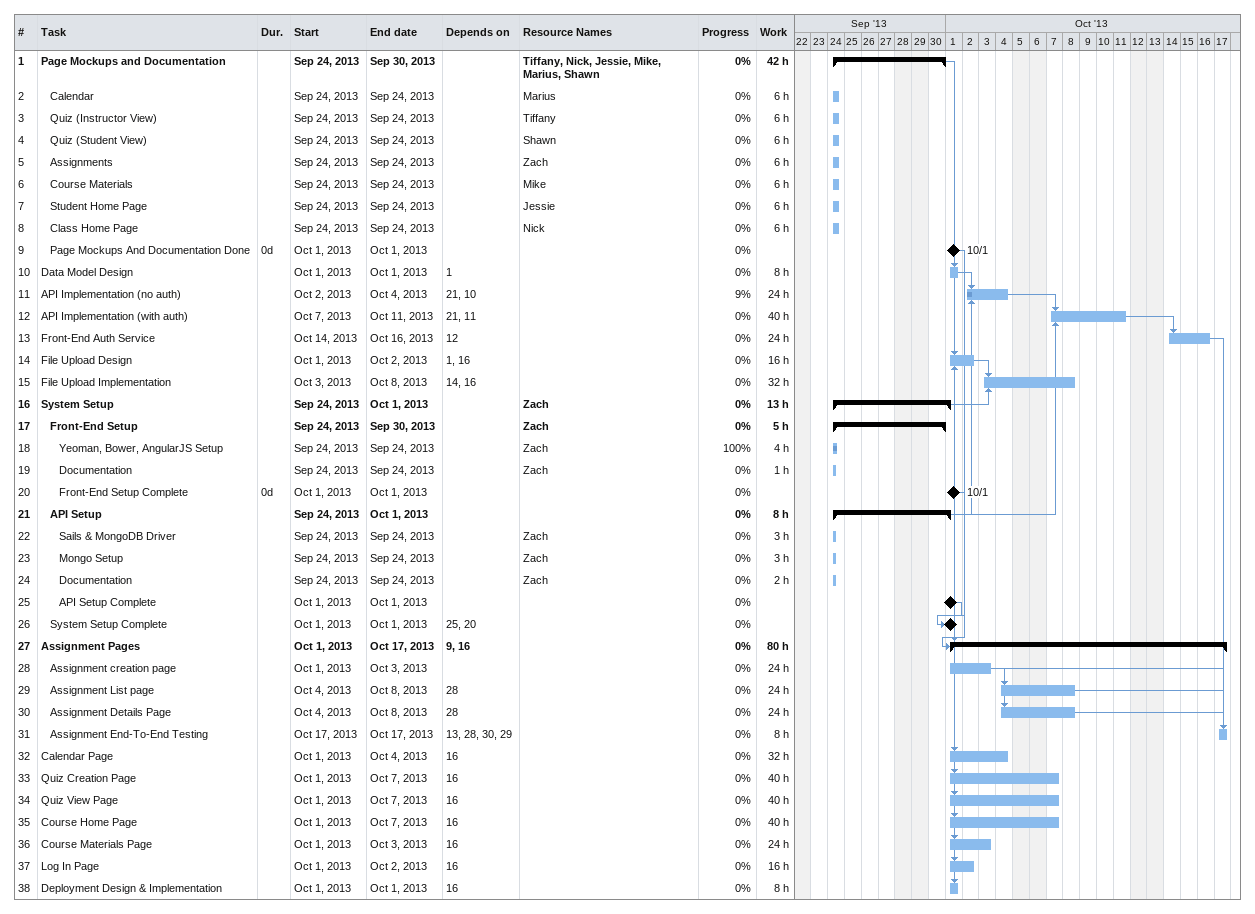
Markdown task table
| ID | Level | Task | Duration | Start | Finish | Predecessors | Resources | % complete | Work (h) |
|---|---|---|---|---|---|---|---|---|---|
| 1 | 1 | **Page Mockups and Documentation** |  | 2013-09-24 | 2013-09-30 |  | Tiffany, Nick, Jessie, Mike, Marius, Shawn | 0 | 42 |
| 2 | 2 | Calendar |  | 2013-09-24 | 2013-09-24 |  | Marius | 0 | 6 |
| 3 | 2 | Quiz (Instructor View) |  | 2013-09-24 | 2013-09-24 |  | Tiffany | 0 | 6 |
| 4 | 2 | Quiz (Student View) |  | 2013-09-24 | 2013-09-24 |  | Shawn | 0 | 6 |
| 5 | 2 | Assignments |  | 2013-09-24 | 2013-09-24 |  | Zach | 0 | 6 |
| 6 | 2 | Course Materials |  | 2013-09-24 | 2013-09-24 |  | Mike | 0 | 6 |
| 7 | 2 | Student Home Page |  | 2013-09-24 | 2013-09-24 |  | Jessie | 0 | 6 |
| 8 | 2 | Class Home Page |  | 2013-09-24 | 2013-09-24 |  | Nick | 0 | 6 |
| 9 | 2 | Page Mockups And Documentation Done | 0d | 2013-10-01 | 2013-10-01 |  |  | 0 |  |
| 10 | 1 | Data Model Design |  | 2013-10-01 | 2013-10-01 | 1 |  | 0 | 8 |
| 11 | 1 | API Implementation (no auth) |  | 2013-10-02 | 2013-10-04 | 21, 10 |  | 9 | 24 |
| 12 | 1 | API Implementation (with auth) |  | 2013-10-07 | 2013-10-11 | 21, 11 |  | 0 | 40 |
| 13 | 1 | Front-End Auth Service |  | 2013-10-14 | 2013-10-16 | 12 |  | 0 | 24 |
| 14 | 1 | File Upload Design |  | 2013-10-01 | 2013-10-02 | 1, 16 |  | 0 | 16 |
| 15 | 1 | File Upload Implementation |  | 2013-10-03 | 2013-10-08 | 14, 16 |  | 0 | 32 |
| 16 | 1 | **System Setup** |  | 2013-09-24 | 2013-10-01 |  | Zach | 0 | 13 |
| 17 | 2 | **Front-End Setup** |  | 2013-09-24 | 2013-09-30 |  | Zach | 0 | 5 |
| 18 | 3 | Yeoman, Bower, AngularJS Setup |  | 2013-09-24 | 2013-09-24 |  | Zach | 100 | 4 |
| 19 | 3 | Documentation |  | 2013-09-24 | 2013-09-24 |  | Zach | 0 | 1 |
| 20 | 3 | Front-End Setup Complete | 0d | 2013-10-01 | 2013-10-01 |  |  | 0 |  |
| 21 | 2 | **API Setup** |  | 2013-09-24 | 2013-10-01 |  |  | 0 | 8 |
| 22 | 3 | Sails & MongoDB Driver |  | 2013-09-24 | 2013-09-24 |  | Zach | 0 | 3 |
| 23 | 3 | Mongo Setup |  | 2013-09-24 | 2013-09-24 |  | Zach | 0 | 3 |
| 24 | 3 | Documentation |  | 2013-09-24 | 2013-09-24 |  | Zach | 0 | 2 |
| 25 | 3 | API Setup Complete |  | 2013-10-01 | 2013-10-01 |  |  | 0 |  |
| 26 | 2 | System Setup Complete |  | 2013-10-01 | 2013-10-01 | 25, 20 |  | 0 |  |
| 27 | 1 | **Assignment Pages** |  | 2013-10-01 | 2013-10-17 | 9, 16 |  | 0 | 80 |
| 28 | 2 | Assignment creation page |  | 2013-10-01 | 2013-10-03 |  |  | 0 | 24 |
| 29 | 2 | Assignment List page |  | 2013-10-04 | 2013-10-08 | 28 |  | 0 | 24 |
| 30 | 2 | Assignment Details Page |  | 2013-10-04 | 2013-10-08 | 28 |  | 0 | 24 |
| 31 | 2 | Assignment End-To-End Testing |  | 2013-10-17 | 2013-10-17 | 13, 28, 30, 29 |  | 0 | 8 |
| 32 | 1 | Calendar Page |  | 2013-10-01 | 2013-10-04 | 16 |  | 0 | 32 |
| 33 | 1 | Quiz Creation Page |  | 2013-10-01 | 2013-10-07 | 16 |  | 0 | 40 |
| 34 | 1 | Quiz View Page |  | 2013-10-01 | 2013-10-07 | 16 |  | 0 | 40 |
| 35 | 1 | Course Home Page |  | 2013-10-01 | 2013-10-07 | 16 |  | 0 | 40 |
| 36 | 1 | Course Materials Page |  | 2013-10-01 | 2013-10-03 | 16 |  | 0 | 24 |
| 37 | 1 | Log In Page |  | 2013-10-01 | 2013-10-02 | 16 |  | 0 | 16 |
| 38 | 1 | Deployment Design & Implementation |  | 2013-10-01 | 2013-10-01 | 16 |  | 0 | 8 |
